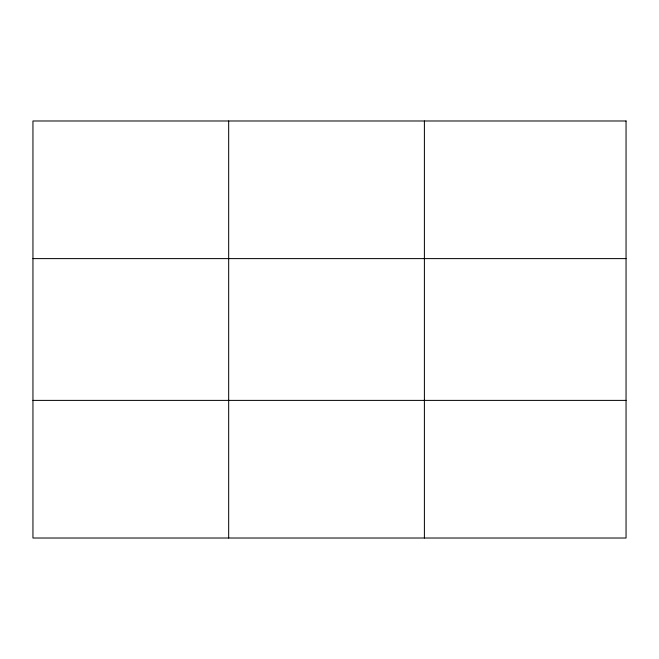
<?xml version="1.0" encoding="UTF-8"?>
<svg xmlns="http://www.w3.org/2000/svg" width="659" height="659" viewBox="0 0 659 659"><rect width="100%" height="100%" fill="white"/><g stroke="black" fill="none" stroke-linecap="round" stroke-linejoin="round"><path stroke-width="0.99" d="M228.673 120.984L228.673 538.016M424.396 120.984L424.396 538.016M32.95 258.608L626.05 258.608M32.95 400.392L626.05 400.392M626.05 120.984L626.05 538.016L32.95 538.016L32.95 120.984L626.05 120.984"/></g></svg>
